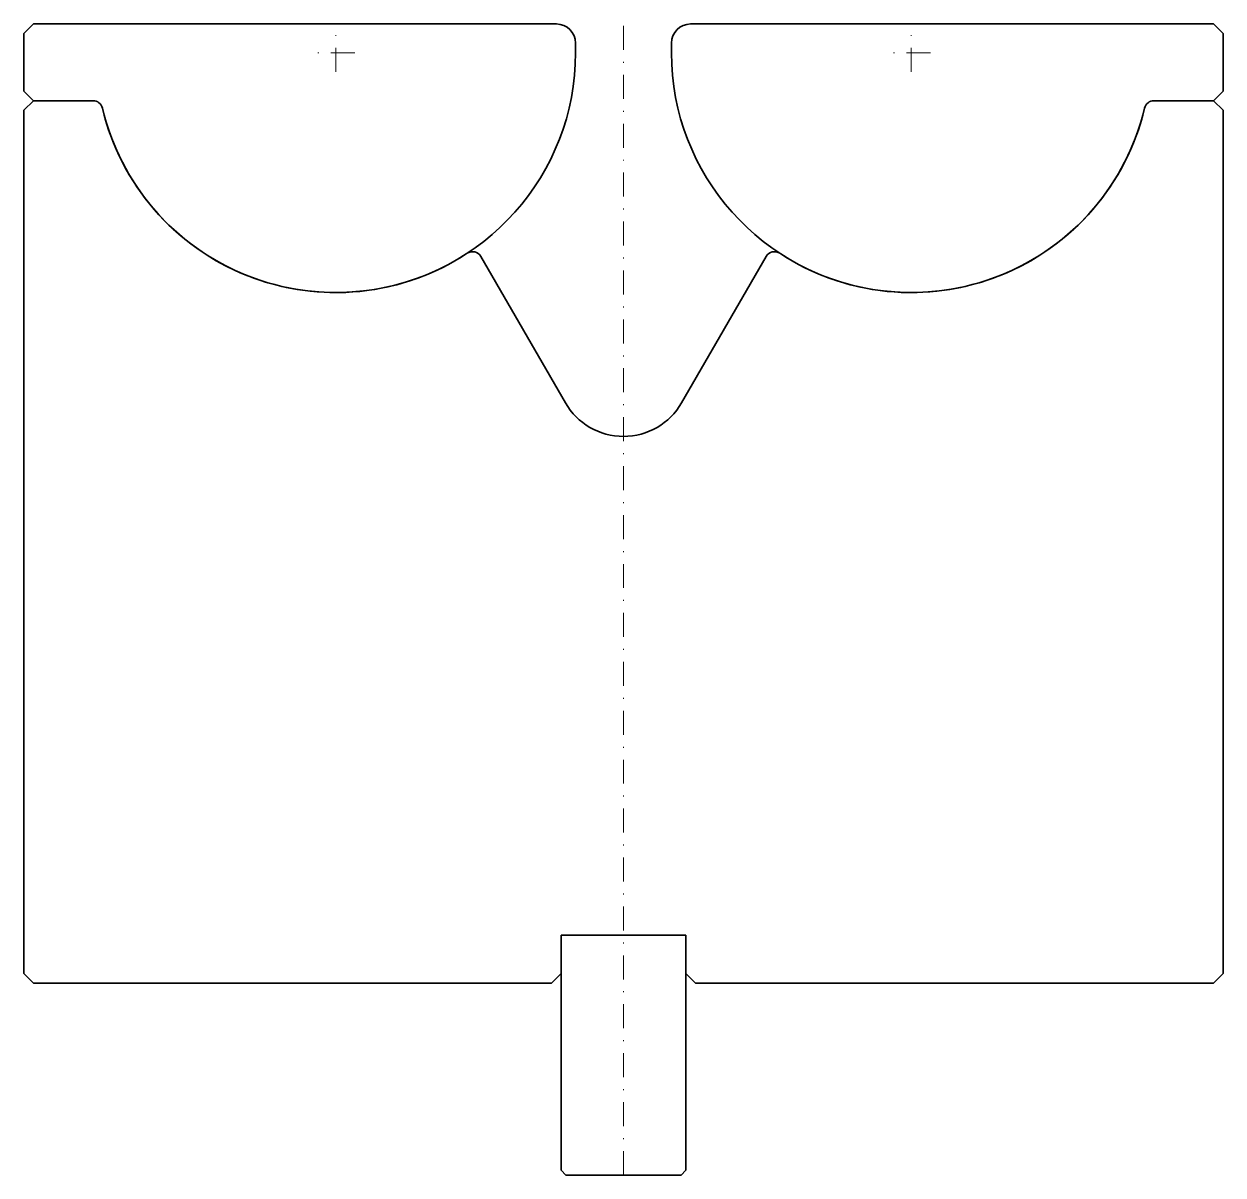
# Model space of a CAD drawing. Header units: millimetres. Extents: x -62 to 63, y -120 to 0.
import ezdxf

# ---------------------------------------------------------------- set-up
doc = ezdxf.new("R2010")
doc.units = ezdxf.units.MM
doc.header["$LTSCALE"] = 5
doc.linetypes.add('AUSGEZOGEN', pattern=[0])
doc.linetypes.add('DASHDOT', pattern=[1, 0.5, -0.25, 0, -0.25])
doc.layers.add('2', color=7, linetype='Continuous')

msp = doc.modelspace()

# ---------------------------------------------------------------- linework, layer by layer
at = {"layer": '2', "color": 7, "linetype": 'DASHDOT', "lineweight": 18}
for p, q in [((0, -120), (0, 0)), ((-30, -5), (-30, -1)), ((30, -5), (30, -1)), ((-28, -3), (-32, -3)), ((32, -3), (28, -3))]:
    msp.add_line(p, q, dxfattribs=at)
at = {"layer": '2', "color": 7, "linetype": 'AUSGEZOGEN', "lineweight": 35}
for p, q in [((-62.5, -1), (-61.5, 0)), ((-62.5, -7), (-62.5, -1)), ((-61.5, 0), (-7, 0)), ((7, 0), (61.5, 0)), ((61.5, 0), (62.5, -1)), ((62.5, -1), (62.5, -7)), ((-5, -2), (-5, -3)), ((5, -3), (5, -2)), ((-61.5, -8), (-62.5, -7)), ((-5.35, -7.08), (-5.33, -7.07)), ((5.33, -7.07), (5.35, -7.08)), ((62.5, -7), (61.5, -8)), ((-62.5, -9), (-61.5, -8)), ((-55.3, -8), (-61.5, -8)), ((61.5, -8), (55.3, -8)), ((61.5, -8), (62.5, -9)), ((-62.5, -99), (-62.5, -9)), ((62.5, -9), (62.5, -99)), ((-14.87, -24.24), (-6.06, -39.5)), ((6.06, -39.5), (14.87, -24.24)), ((6.5, -95), (-6.5, -95)), ((-6.5, -119.5), (-6.5, -95)), ((6.5, -95), (6.5, -119.5)), ((-61.5, -100), (-62.5, -99)), ((-7.5, -100), (-61.5, -100)), ((-6.5, -99), (-7.5, -100)), ((7.5, -100), (6.5, -99)), ((61.5, -100), (7.5, -100)), ((62.5, -99), (61.5, -100)), ((-6.5, -119.5), (-6, -120)), ((-6, -120), (6, -120)), ((6, -120), (6.5, -119.5))]:
    msp.add_line(p, q, dxfattribs=at)
for centre, radius, start, end in [((-7, -2), 2, 0, 90), ((7, -2), 2, 90, 180), ((-30, -3), 25, 193.3424, 0), ((30, -3), 25, 180, 346.6576), ((-55.3, -9), 1, 13.3424, 90), ((55.3, -9), 1, 90, 166.6576), ((-30, -3), 25, 193.3424, 303.2649), ((30, -3), 25, 236.7351, 346.6576), ((-15.74, -24.74), 1, 30, 123.2649), ((15.74, -24.74), 1, 56.7351, 150), ((0, -36), 7, 210, 330)]:
    msp.add_arc(centre, radius, start, end, dxfattribs=at)

doc.saveas('drawing.dxf')
